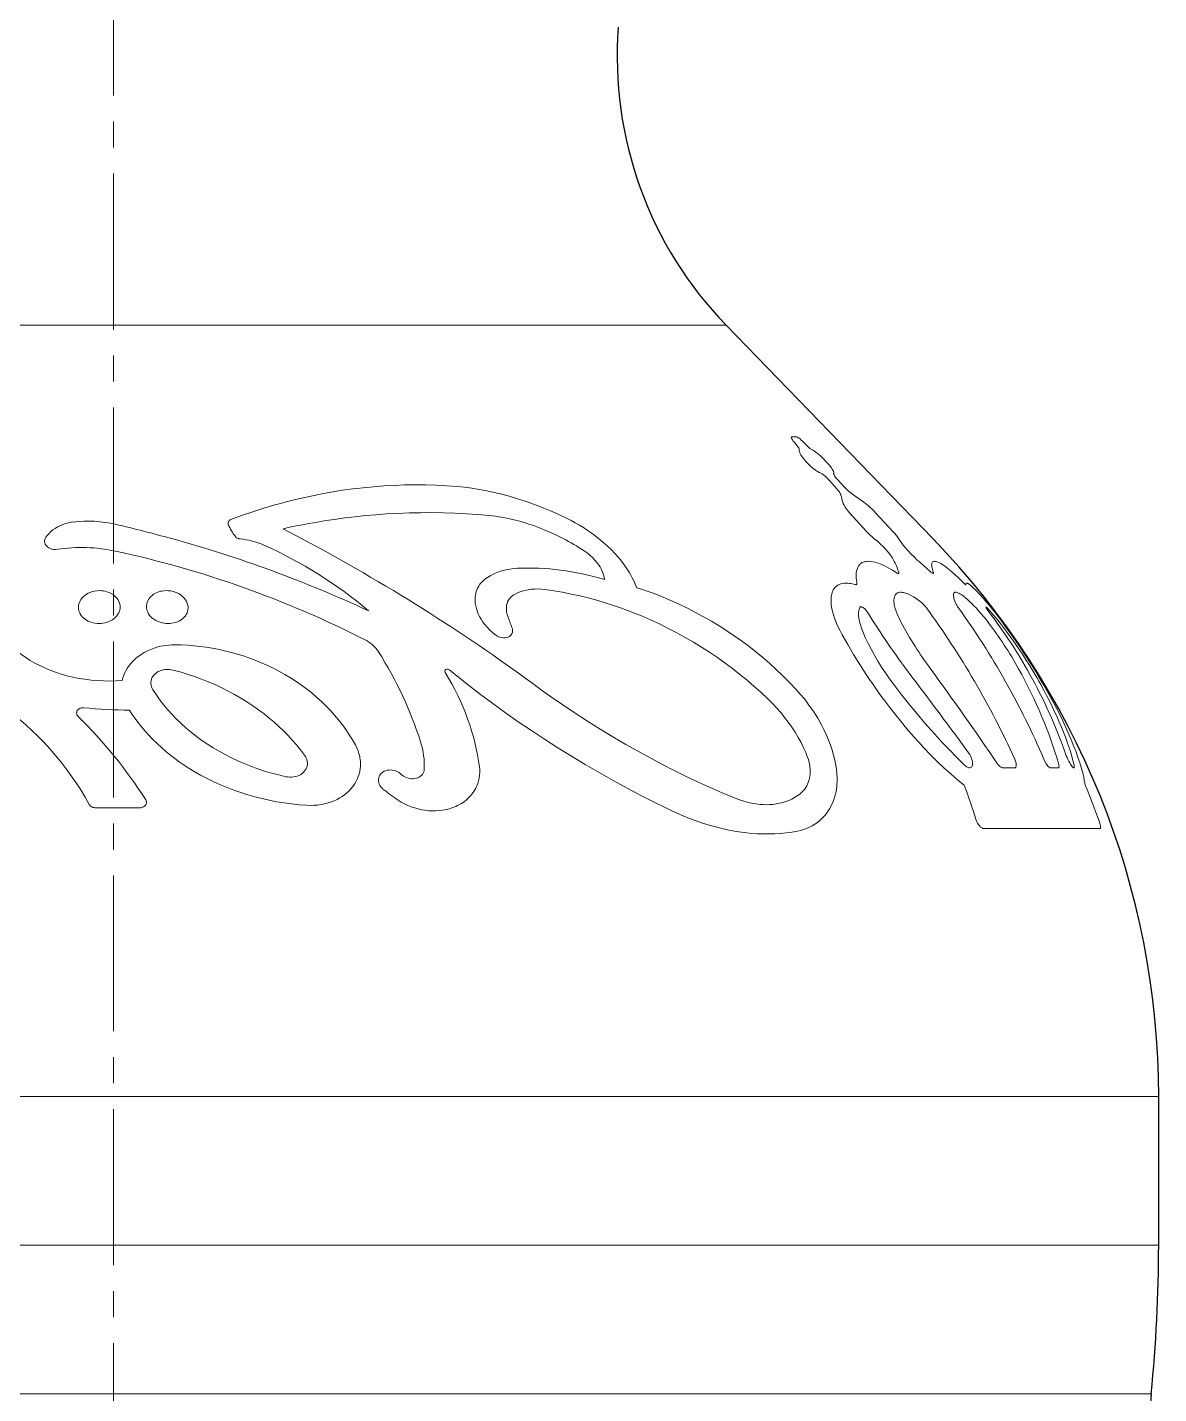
# Model space of a CAD drawing. Extents: x -235 to 974, y -300 to 522.
# Drawn here: x 818.4 to 856.5, y 133.17 to 179.17 of the extents above; entities that cross this region are included whole.
import ezdxf

# ---------------------------------------------------------------- set-up
doc = ezdxf.new("R2010")
doc.units = 0
doc.header["$LTSCALE"] = 7
doc.header["$MEASUREMENT"] = 0
doc.linetypes.add('CENTER2', pattern=[1.125, 0.75, -0.125, 0.125, -0.125])
doc.linetypes.add('DASHED', pattern=[15, 12, -3])
for name, color, linetype, lineweight in [('1', 1, 'CENTER2', 15), ('3', 3, 'CONTINUOUS', 30), ('8', 251, 'CONTINUOUS', 15)]:
    doc.layers.add(name, color=color, linetype=linetype, lineweight=lineweight)

msp = doc.modelspace()

# ---------------------------------------------------------------- linework, layer by layer
at = {"layer": '1'}
msp.add_line((821.3041, 229.3695), (821.3041, 6.1695), dxfattribs=at)
at = {"layer": '3'}
for p, q in [((841.9319, 169.1423), (848.8926, 161.96)), ((856.5041, 138.1695), (856.5041, 143.1695))]:
    msp.add_line(p, q, dxfattribs=at)
for centre, radius, start, end in [((851.2671, 178.1896), 13, 175.67716, 224.10265), ((829.5041, 143.1695), 27, 0, 44.10265), ((806.3791, 138.1695), 50.125, 354.27519, 0), ((906.1291, 128.1695), 50.125, 174.27519, 180)]:
    msp.add_arc(centre, radius, start, end, dxfattribs=at)
at = {"layer": '8', "lineweight": 13}
for p, q in [((839.4067, 169.1423), (800.6763, 169.1423)), ((856.5041, 143.1695), (786.1041, 143.1695)), ((856.5041, 138.1695), (786.1041, 138.1695)), ((856.2541, 133.1695), (786.3541, 133.1695))]:
    msp.add_line(p, q, dxfattribs=at)
at = {"layer": '8', "lineweight": 13, "ltscale": 0.06313}
msp.add_line((841.9319, 169.1423), (839.4067, 169.1423), dxfattribs=at)
at = {"layer": '8', "lineweight": 13, "ltscale": 0.001949}
msp.add_line((844.2272, 165.3808), (844.1493, 165.3808), dxfattribs=at)
at = {"layer": '8', "lineweight": 13, "ltscale": 0.001895}
msp.add_line((844.303, 165.3808), (844.2272, 165.3808), dxfattribs=at)
at = {"layer": '8', "lineweight": 13, "ltscale": 0.007916}
msp.add_line((845.3871, 163.9452), (845.6001, 163.711), dxfattribs=at)
at = {"layer": '8', "lineweight": 13, "ltscale": 0.007961}
msp.add_line((845.9031, 163.711), (845.6874, 163.9452), dxfattribs=at)
at = {"layer": '8', "lineweight": 13, "ltscale": 0.010335}
msp.add_line((846.5737, 163.1825), (846.2329, 163.4165), dxfattribs=at)
at = {"layer": '8', "lineweight": 13, "ltscale": 0.021602}
msp.add_line((846.0948, 162.8291), (846.6722, 162.1863), dxfattribs=at)
at = {"layer": '8', "lineweight": 13, "ltscale": 0.021945}
msp.add_line((847.5659, 162.1863), (846.9681, 162.8291), dxfattribs=at)
at = {"layer": '8', "lineweight": 13, "ltscale": 0.017504}
msp.add_line((827.0201, 162.29), (827.6377, 161.96), dxfattribs=at)
at = {"layer": '8', "linetype": 'DASHED', "lineweight": 13, "ltscale": 0.000364092}
msp.add_line((846.9147, 161.96), (846.9263, 161.9512), dxfattribs=at)
at = {"layer": '8', "linetype": 'DASHED', "lineweight": 13, "ltscale": 0.000260006}
msp.add_line((847.7521, 161.9512), (847.7466, 161.96), dxfattribs=at)
at = {"layer": '8', "lineweight": 13, "ltscale": 0.019658}
msp.add_line((850.1013, 154.7467), (849.6339, 155.3791), dxfattribs=at)
at = {"layer": '8', "lineweight": 13, "ltscale": 0.010105}
msp.add_line((851.2499, 154.2409), (851.6541, 154.2409), dxfattribs=at)
at = {"layer": '8', "lineweight": 13, "ltscale": 0.006664}
msp.add_line((852.8574, 154.2409), (853.1239, 154.2409), dxfattribs=at)
at = {"layer": '8', "lineweight": 13, "ltscale": 0.037442}
msp.add_line((820.6909, 152.8951), (822.1886, 152.8951), dxfattribs=at)
at = {"layer": '8', "lineweight": 13, "ltscale": 0.005391}
msp.add_line((850.6161, 152.1958), (850.8317, 152.1958), dxfattribs=at)
at = {"layer": '8', "lineweight": 13, "ltscale": 0.056184}
msp.add_line((850.8317, 152.1958), (853.0791, 152.1958), dxfattribs=at)
at = {"layer": '8', "lineweight": 13, "ltscale": 0.036443}
msp.add_line((853.0791, 152.1958), (854.5368, 152.1958), dxfattribs=at)
at = {"layer": '8', "lineweight": 13}
for points in [[(844.1493, 165.3808), (844.1389, 165.3784), (844.134, 165.3729), (844.1321, 165.3645), (844.1334, 165.352), (844.1381, 165.337), (844.1499, 165.312), (844.167, 165.2837), (844.1882, 165.253), (844.2125, 165.2212), (844.2672, 165.1577)], [(844.2672, 165.1577), (844.3202, 165.0963), (844.344, 165.0653), (844.3649, 165.0353), (844.3818, 165.0074), (844.3937, 164.9827), (844.399, 164.9667), (844.4007, 164.9532), (844.3984, 164.9432)], [(844.5864, 165.1577), (844.5212, 165.2253), (844.4567, 165.2847), (844.425, 165.311), (844.3932, 165.3351), (844.3643, 165.3547), (844.3376, 165.3699), (844.3181, 165.378), (844.303, 165.3808)], [(844.8398, 164.9432), (844.8201, 164.9537), (844.7975, 164.9679), (844.7605, 164.9947), (844.7229, 165.0253), (844.6528, 165.0891), (844.5864, 165.1577)], [(844.3984, 164.9432), (844.3953, 164.9347), (844.394, 164.9245), (844.3966, 164.8996), (844.4035, 164.8758), (844.4142, 164.8493), (844.4306, 164.8165), (844.4508, 164.7814), (844.4977, 164.7112), (844.5534, 164.6384), (844.6241, 164.5555), (844.7013, 164.4737), (844.7831, 164.3948), (844.8672, 164.3212), (844.9514, 164.2554), (845.0132, 164.2131), (845.0723, 164.1787), (845.0993, 164.1656), (845.1238, 164.1559)], [(845.5567, 164.1559), (845.5603, 164.1625), (845.562, 164.1709), (845.56, 164.1923), (845.5493, 164.2238), (845.5306, 164.2611), (845.5073, 164.2996), (845.4794, 164.3407), (845.4422, 164.3907), (845.401, 164.4419), (845.3109, 164.5449), (845.2126, 164.6468), (845.11, 164.7438), (845.0585, 164.789), (845.0074, 164.8312), (844.9603, 164.8675), (844.9141, 164.9), (844.8748, 164.9247), (844.8398, 164.9432)], [(832.8715, 163.7094), (832.5184, 163.7345), (832.1655, 163.7522), (831.8129, 163.7627), (831.4607, 163.7658), (831.109, 163.7616), (830.7578, 163.75), (830.4071, 163.731), (830.0571, 163.7047), (829.7077, 163.6711), (829.359, 163.6302), (829.0112, 163.5821), (828.693, 163.5317), (828.3755, 163.4753), (828.0588, 163.413), (827.743, 163.3448), (827.4279, 163.2709), (827.1138, 163.1912), (826.9261, 163.1407), (826.7388, 163.0883), (826.5511, 163.0336), (826.3638, 162.977), (825.991, 162.858), (825.6199, 162.7313), (825.2505, 162.597)], [(845.1238, 164.1559), (845.1449, 164.1469), (845.1688, 164.1338), (845.2215, 164.0979), (845.275, 164.0547), (845.3327, 164.0016), (845.3871, 163.9452)], [(845.6874, 163.9452), (845.6334, 164.0077), (845.6093, 164.039), (845.5883, 164.069), (845.5714, 164.0965), (845.5598, 164.1204), (845.5549, 164.1355), (845.5538, 164.1476), (845.5567, 164.1559)], [(836.5773, 162.6344), (836.2984, 162.7656), (836.0176, 162.8898), (835.7352, 163.0066), (835.4513, 163.1158), (835.3075, 163.168), (835.1634, 163.2181), (835.0219, 163.2652), (834.8802, 163.3103), (834.6292, 163.3848), (834.3779, 163.4526), (834.1263, 163.5136), (833.8747, 163.5675), (833.6233, 163.6142), (833.3721, 163.6535), (833.1214, 163.6852), (832.8715, 163.7094)], [(845.6001, 163.711), (845.6685, 163.6317), (845.6996, 163.5921), (845.728, 163.5531), (845.7607, 163.5032), (845.7858, 163.457), (845.7949, 163.4359), (845.8015, 163.4165)], [(845.8629, 163.1825), (845.8699, 163.1593), (845.8799, 163.134), (845.908, 163.0786), (845.9453, 163.0186), (845.9766, 162.9739), (846.0111, 162.9285), (846.0516, 162.8787), (846.0948, 162.8291)], [(819.9424, 162.5156), (819.8826, 162.5074), (819.8234, 162.4967), (819.7385, 162.4769), (819.6557, 162.4524), (819.5753, 162.4233), (819.4975, 162.3895), (819.4153, 162.3473), (819.3374, 162.3001), (819.2642, 162.2482), (819.1963, 162.1921), (819.1341, 162.1321), (819.0781, 162.0686), (819.0286, 162.002)], [(825.2505, 162.597), (825.2333, 162.5895), (825.2174, 162.5803), (825.1986, 162.5656), (825.1832, 162.5486), (825.1717, 162.5299), (825.1636, 162.5077), (825.1605, 162.4843), (825.1624, 162.4604), (825.1691, 162.4371)], [(833.9596, 162.7327), (833.5736, 162.7659), (833.1875, 162.7922), (832.8012, 162.8118), (832.4149, 162.8245), (832.0286, 162.8303), (831.6422, 162.8293), (831.2559, 162.8215), (830.8697, 162.8067), (830.4836, 162.7852), (830.1363, 162.76), (829.7891, 162.7293), (829.442, 162.6931), (829.0952, 162.6515), (828.7486, 162.6045), (828.46, 162.5612), (828.1715, 162.5143), (827.8833, 162.4636), (827.6682, 162.4234), (827.4532, 162.3812), (827.2366, 162.3366), (827.0201, 162.29)], [(836.4426, 161.96), (836.2245, 162.069), (836.0038, 162.1714), (835.7809, 162.2666), (835.5561, 162.3544), (835.4431, 162.3955), (835.3297, 162.4345), (835.1346, 162.4967), (834.9389, 162.5527), (834.7427, 162.6023), (834.5464, 162.6453), (834.3503, 162.6815), (834.1546, 162.7107), (833.9596, 162.7327)], [(819.0051, 161.96), (818.9923, 161.9243), (818.9853, 161.8878), (818.9845, 161.8508), (818.9899, 161.814), (819.0032, 161.7743), (819.0243, 161.7363), (819.053, 161.7009), (819.0891, 161.669), (819.1307, 161.6422), (819.1787, 161.6202), (819.2313, 161.6041), (819.2909, 161.5942), (819.3525, 161.5917), (819.4132, 161.5968)], [(838.9236, 160.3044), (838.8782, 160.4174), (838.8274, 160.5296), (838.7714, 160.641), (838.7104, 160.7514), (838.6675, 160.8237), (838.6225, 160.8954), (838.5745, 160.9681), (838.5244, 161.0402), (838.4195, 161.1811), (838.307, 161.3192), (838.1873, 161.4543), (838.0608, 161.5862), (837.9276, 161.7146), (837.788, 161.8393), (837.6424, 161.96)], [(846.9263, 161.9512), (847.0293, 161.8685), (847.1285, 161.7803), (847.223, 161.6883), (847.312, 161.5934), (847.3946, 161.4964), (847.4697, 161.3984), (847.5038, 161.3494), (847.5352, 161.3007), (847.5744, 161.2326)], [(848.3754, 161.2326), (848.2641, 161.3379), (848.1568, 161.4468), (848.0548, 161.5576), (847.9587, 161.6692), (847.8701, 161.7805), (847.8294, 161.8354), (847.7918, 161.8891), (847.7521, 161.9512)], [(837.8405, 160.5848), (837.8293, 160.6585), (837.8111, 160.7324), (837.7862, 160.8062), (837.7552, 160.8795), (837.7244, 160.9409), (837.6896, 161.0016), (837.651, 161.0616), (837.6195, 161.1059), (837.5861, 161.1497), (837.5135, 161.2353), (837.4334, 161.3179), (837.3463, 161.3971), (837.2526, 161.4723), (837.1526, 161.5429)], [(847.6667, 160.8103), (847.5427, 160.8902), (847.4182, 160.9633), (847.2941, 161.0287), (847.1807, 161.081), (847.1219, 161.105), (847.0637, 161.1264), (847.0118, 161.1435), (846.9608, 161.1582), (846.8822, 161.1763), (846.8066, 161.1877), (846.7348, 161.1919), (846.7004, 161.1913), (846.6673, 161.1888), (846.6078, 161.1787), (846.5799, 161.1711), (846.5534, 161.1617), (846.5202, 161.1467), (846.4894, 161.1287), (846.4613, 161.1078), (846.4423, 161.0909), (846.4248, 161.0725), (846.4078, 161.0518), (846.3924, 161.0296), (846.3666, 160.9825), (846.3464, 160.9308)], [(849.9376, 160.4602), (849.8514, 160.547), (849.7652, 160.631), (849.6509, 160.7382), (849.5379, 160.8387), (849.4272, 160.931), (849.3202, 161.013), (849.2643, 161.0526), (849.2103, 161.0881), (849.1668, 161.1145), (849.1252, 161.1374), (849.0629, 161.1664), (849.0329, 161.1774), (849.0049, 161.1854), (848.9813, 161.19), (848.9594, 161.1919), (848.9323, 161.1899), (848.9092, 161.1826), (848.8904, 161.1698), (848.8774, 161.1543), (848.8677, 161.1348), (848.8613, 161.1116), (848.8586, 161.0919), (848.8577, 161.0704), (848.8594, 161.0348), (848.8647, 160.9956), (848.872, 160.9589), (848.8816, 160.92), (848.8974, 160.8666), (848.9165, 160.8103)], [(834.1446, 158.732), (834.0523, 158.809), (833.9663, 158.8895), (833.8866, 158.9731), (833.8135, 159.0595), (833.7472, 159.1482), (833.6877, 159.2389), (833.6353, 159.3313), (833.5903, 159.4249), (833.5528, 159.5194), (833.5247, 159.6081), (833.5036, 159.6971), (833.4896, 159.7858), (833.4829, 159.874), (833.4838, 159.9614), (833.4872, 160.0046), (833.4925, 160.0474), (833.5043, 160.1109), (833.5207, 160.1731), (833.5417, 160.2339), (833.5675, 160.2931), (833.6032, 160.3588), (833.6453, 160.4216), (833.694, 160.4812), (833.7493, 160.5372), (833.8111, 160.589)], [(833.8111, 160.589), (833.8983, 160.6509), (833.9912, 160.7079), (834.0896, 160.7598), (834.1932, 160.8061), (834.3017, 160.8467), (834.4146, 160.8813), (834.5317, 160.9098), (834.6523, 160.9319), (834.7761, 160.9477), (834.9137, 160.9577)], [(846.3464, 160.9308), (846.3306, 160.8703), (846.3206, 160.8053), (846.3162, 160.7365), (846.3169, 160.6644), (846.32, 160.6148), (846.3252, 160.5642), (846.3412, 160.4602)], [(847.7507, 160.8285), (847.7544, 160.8136), (847.755, 160.8002), (847.7535, 160.7937), (847.7505, 160.7883), (847.742, 160.7828), (847.7296, 160.7819), (847.7103, 160.7868), (847.6888, 160.7969), (847.6667, 160.8103)], [(848.9165, 160.8103), (848.9201, 160.7958), (848.9199, 160.79), (848.9184, 160.7856), (848.9142, 160.7824), (848.9105, 160.7817), (848.9044, 160.7824), (848.8893, 160.7881), (848.8713, 160.7988), (848.8326, 160.8285)], [(821.5281, 159.6579), (821.5257, 159.7016), (821.5188, 159.7452), (821.5076, 159.7882), (821.4875, 159.8406), (821.4608, 159.8915), (821.4275, 159.9404), (821.3878, 159.9869), (821.3418, 160.0303), (821.2899, 160.0701), (821.227, 160.1087), (821.158, 160.1417), (821.084, 160.1684), (821.0237, 160.1844), (820.9614, 160.196), (820.8978, 160.203), (820.8336, 160.2054), (820.7503, 160.2016), (820.6681, 160.1899), (820.5887, 160.1708), (820.5188, 160.1468), (820.4529, 160.1172), (820.3917, 160.0824), (820.3357, 160.043), (820.2857, 159.9994), (820.2418, 159.9524), (820.2071, 159.9064), (820.1783, 159.8585), (820.1556, 159.8093), (820.1389, 159.7592), (820.1283, 159.7087), (820.1238, 159.6579)], [(823.8152, 159.6579), (823.8101, 159.7018), (823.8006, 159.7454), (823.7867, 159.7886), (823.7635, 159.841), (823.7337, 159.892), (823.6974, 159.941), (823.6549, 159.9874), (823.6064, 160.0306), (823.5522, 160.0703), (823.4874, 160.1087), (823.4167, 160.1416), (823.3413, 160.1683), (823.2806, 160.1842), (823.2181, 160.1958), (823.1543, 160.2029), (823.0902, 160.2054), (823.0076, 160.2017), (822.9264, 160.1902), (822.8868, 160.1817), (822.8482, 160.1712), (822.7797, 160.1474), (822.7155, 160.1179), (822.6563, 160.0831), (822.6027, 160.0437), (822.5551, 160.0001), (822.514, 159.9531), (822.4819, 159.9068), (822.4559, 159.8587), (822.436, 159.8093), (822.4223, 159.7592), (822.4148, 159.7086), (822.4133, 159.6579)], [(835.8446, 160.2414), (835.7215, 160.2545), (835.5991, 160.2602), (835.4868, 160.2588), (835.3764, 160.2507), (835.2687, 160.2359), (835.1642, 160.2144), (835.0637, 160.1863), (834.9678, 160.1519), (834.877, 160.1113), (834.7917, 160.065)], [(843.3415, 156.5617), (843.115, 156.7743), (842.8829, 156.9825), (842.6453, 157.186), (842.4022, 157.3848), (842.1538, 157.5787), (841.9002, 157.7676), (841.6415, 157.9513), (841.3778, 158.1296), (841.1092, 158.3025), (840.836, 158.4697), (840.5581, 158.6311), (840.2757, 158.7865), (839.9891, 158.9357), (839.8404, 159.0098), (839.6907, 159.0822), (839.4895, 159.176), (839.2864, 159.2667), (839.0815, 159.3542), (838.849, 159.4489), (838.6143, 159.5393), (838.3777, 159.6254), (838.1392, 159.7071), (837.8588, 159.7968), (837.5761, 159.8803), (837.2913, 159.9573), (837.0048, 160.0278), (836.7166, 160.0916), (836.4271, 160.1485), (836.1363, 160.1985), (835.8446, 160.2414)], [(844.2844, 156.8885), (844.0742, 157.1098), (843.8577, 157.3267), (843.6349, 157.5391), (843.4062, 157.7468), (843.1717, 157.9495), (842.9315, 158.147), (842.6958, 158.3316), (842.455, 158.5112), (842.2092, 158.6856), (841.9585, 158.8548), (841.703, 159.0184), (841.443, 159.1763), (841.1784, 159.3284), (840.9095, 159.4743), (840.6366, 159.6139), (840.3597, 159.7469), (840.0791, 159.873), (839.9364, 159.9339), (839.7929, 159.9929), (839.6506, 160.0493), (839.5075, 160.1039), (839.3141, 160.1742), (839.1195, 160.241), (838.9236, 160.3044)], [(846.2782, 160.4092), (846.1814, 160.434), (846.1333, 160.4433), (846.0861, 160.4503), (846.0409, 160.4549), (845.9967, 160.4572), (845.9278, 160.4557), (845.8625, 160.4478), (845.8014, 160.4334), (845.7448, 160.4125), (845.6933, 160.3854), (845.649, 160.3538), (845.6098, 160.3171), (845.5756, 160.2758), (845.5464, 160.2301), (845.5247, 160.1862), (845.5067, 160.1395), (845.4924, 160.0903), (845.4839, 160.0519), (845.4774, 160.0123), (845.4709, 159.9497), (845.4686, 159.8849), (845.4701, 159.8182), (845.4737, 159.7671), (845.4792, 159.7151), (845.4959, 159.609), (845.5196, 159.5006), (845.5496, 159.3907), (845.5855, 159.2797), (845.6268, 159.1682), (845.6571, 159.0937), (845.6896, 159.0192), (845.7606, 158.8703), (845.8393, 158.7219)], [(846.3412, 160.4602), (846.3428, 160.4458), (846.3416, 160.4324), (846.3381, 160.4222), (846.3318, 160.414), (846.3251, 160.4093), (846.3169, 160.4062), (846.305, 160.4049), (846.2918, 160.4061), (846.2782, 160.4092)], [(848.525, 159.794), (848.4586, 159.8469), (848.3515, 159.9257), (848.2976, 159.9621), (848.2436, 159.9962), (848.1716, 160.0377), (848.0999, 160.0741), (848.0292, 160.1044), (847.9886, 160.119), (847.9489, 160.131), (847.9113, 160.1401), (847.875, 160.1463), (847.8281, 160.1499), (847.7845, 160.148), (847.7446, 160.1402), (847.713, 160.1285), (847.6849, 160.1124), (847.6605, 160.0922), (847.6398, 160.0681), (847.628, 160.0501), (847.6179, 160.0305), (847.6093, 160.0096), (847.6023, 159.9875), (847.5928, 159.9399), (847.5888, 159.8903), (847.5895, 159.8378), (847.5945, 159.7826), (847.6008, 159.7399), (847.6092, 159.696), (847.6318, 159.6058), (847.6613, 159.513), (847.6968, 159.4183), (847.7268, 159.3468), (847.7595, 159.2748), (847.7953, 159.2016), (847.8336, 159.1281)], [(850.7672, 159.1281), (850.6335, 159.2978), (850.4954, 159.4628), (850.3539, 159.6211), (850.2818, 159.6974), (850.2093, 159.771), (850.1486, 159.83), (850.088, 159.8862), (850.0004, 159.9625), (849.9151, 160.0296), (849.8739, 160.059), (849.8339, 160.085), (849.7983, 160.1059), (849.7644, 160.1232), (849.7385, 160.1343), (849.7141, 160.1425), (849.6891, 160.1482), (849.6667, 160.15), (849.6532, 160.1489), (849.641, 160.1461), (849.6269, 160.1395), (849.6151, 160.1297), (849.6059, 160.1169), (849.5991, 160.1011), (849.5947, 160.0826), (849.5927, 160.0616), (849.5929, 160.0382), (849.5995, 159.9855), (849.6084, 159.9453), (849.6203, 159.9025), (849.638, 159.8494), (849.6589, 159.794)], [(850.0074, 160.4092), (850.0072, 160.4065), (850.0066, 160.4056), (850.0051, 160.405), (850.0029, 160.4051), (849.9969, 160.4078), (849.9801, 160.4201), (849.9666, 160.432), (849.9376, 160.4602)], [(851.545, 158.7219), (851.3595, 158.9803), (851.1712, 159.2333), (850.9811, 159.4789), (850.7908, 159.7149), (850.6961, 159.828), (850.6024, 159.937), (850.4715, 160.0834), (850.3458, 160.2157), (850.284, 160.2768), (850.2259, 160.3312), (850.1764, 160.3742), (850.1315, 160.4093), (850.0854, 160.4395), (850.0659, 160.4493), (850.0489, 160.4553), (850.0373, 160.4573), (850.0275, 160.4567), (850.0206, 160.4541), (850.015, 160.4497), (850.0107, 160.4428), (850.008, 160.4336), (850.0074, 160.4092)], [(820.1238, 159.6579), (820.1246, 159.6147), (820.1298, 159.5715), (820.1393, 159.5285), (820.1575, 159.4754), (820.1827, 159.4234), (820.2148, 159.3733), (820.2538, 159.3257), (820.2994, 159.2811), (820.3513, 159.2401), (820.3985, 159.2095), (820.4495, 159.182), (820.5039, 159.158), (820.5612, 159.1379), (820.6231, 159.1213), (820.6873, 159.1092), (820.7528, 159.1019), (820.8189, 159.0994), (820.8832, 159.1017), (820.947, 159.1086), (821.0095, 159.1199), (821.0702, 159.1356), (821.1413, 159.1603), (821.2081, 159.1908), (821.2698, 159.2267), (821.3259, 159.2673), (821.3759, 159.3121), (821.4191, 159.3603), (821.4528, 159.4072), (821.4804, 159.4559), (821.5016, 159.5057), (821.5166, 159.5562), (821.5254, 159.6071), (821.5281, 159.6579)], [(822.4133, 159.6579), (822.4167, 159.6145), (822.4244, 159.5712), (822.4365, 159.5283), (822.458, 159.4749), (822.4863, 159.4229), (822.5215, 159.3728), (822.5632, 159.3253), (822.6113, 159.2807), (822.6655, 159.2399), (822.7313, 159.1999), (822.8033, 159.1657), (822.8413, 159.151), (822.8804, 159.138), (822.9428, 159.1214), (823.0072, 159.1094), (823.0728, 159.102), (823.1389, 159.0994), (823.2026, 159.1016), (823.2658, 159.1083), (823.3275, 159.1195), (823.3873, 159.1351), (823.4569, 159.1597), (823.522, 159.1901), (823.5818, 159.2259), (823.6356, 159.2665), (823.683, 159.3113), (823.7235, 159.3596), (823.7547, 159.4068), (823.7794, 159.4557), (823.7978, 159.5057), (823.8098, 159.5563), (823.8155, 159.6072), (823.8152, 159.6579)], [(834.7917, 160.065), (834.7484, 160.0364), (834.709, 160.0048), (834.6735, 159.9706), (834.6421, 159.9338), (834.6235, 159.9081), (834.6066, 159.8815), (834.5784, 159.8261), (834.5584, 159.772), (834.5444, 159.7161), (834.5363, 159.659), (834.5338, 159.6009), (834.5361, 159.5488), (834.5425, 159.4965), (834.5529, 159.4441), (834.5633, 159.405), (834.5757, 159.3658)], [(846.4353, 159.635), (846.4246, 159.6056), (846.4157, 159.5749), (846.4088, 159.5434), (846.4036, 159.5109), (846.3996, 159.4724), (846.3978, 159.4328), (846.3995, 159.356), (846.4076, 159.2765), (846.4158, 159.2246), (846.4262, 159.172), (846.44, 159.1139), (846.4561, 159.0552), (846.4931, 158.9415), (846.5375, 158.8267)], [(846.6892, 159.4938), (846.6573, 159.5383), (846.6187, 159.5804), (846.5961, 159.6008), (846.572, 159.6195), (846.5492, 159.6344), (846.5257, 159.6467), (846.5104, 159.6529), (846.4953, 159.6572), (846.4807, 159.6593), (846.4674, 159.659), (846.4532, 159.6547), (846.4423, 159.6464), (846.4353, 159.635)], [(850.7114, 159.635), (850.6915, 159.6533), (850.6846, 159.658), (850.682, 159.6592), (850.68, 159.6594), (850.6792, 159.6592), (850.6784, 159.6585), (850.6781, 159.6577), (850.6781, 159.6556), (850.6798, 159.649), (850.6892, 159.6296), (850.715, 159.5876), (850.7467, 159.5415), (850.782, 159.4938)], [(851.382, 158.8267), (851.2134, 159.0495), (851.1287, 159.1572), (851.0438, 159.2618), (850.931, 159.3957), (850.8195, 159.5213), (850.7114, 159.635)], [(834.7236, 158.962), (834.7366, 158.921), (834.7436, 158.8797), (834.7442, 158.8384), (834.738, 158.798), (834.7322, 158.7783), (834.7245, 158.7592), (834.7072, 158.7283), (834.6844, 158.7001), (834.6563, 158.675), (834.6229, 158.6536), (834.5825, 158.6359), (834.5378, 158.6238), (834.4873, 158.6174), (834.4347, 158.6176), (834.3795, 158.6245), (834.3255, 158.6376), (834.2808, 158.6533), (834.2386, 158.6723), (834.1991, 158.6942), (834.171, 158.7124), (834.1446, 158.732)], [(845.8393, 158.7219), (846.0299, 158.387), (846.2296, 158.0514), (846.4384, 157.7157), (846.656, 157.3803), (846.7687, 157.2122), (846.8837, 157.0443), (846.9998, 156.8783), (847.1181, 156.7128), (847.28, 156.492), (847.4459, 156.2722), (847.6156, 156.054), (847.8509, 155.762), (847.971, 155.6175), (848.0929, 155.4741), (848.2578, 155.2848), (848.4256, 155.098), (848.5963, 154.9138), (848.8134, 154.6879), (849.0347, 154.4671), (849.2599, 154.2524), (849.374, 154.1475), (849.4889, 154.0444), (849.6435, 153.9099), (849.7996, 153.779), (849.9571, 153.6522)], [(846.5375, 158.8267), (846.6236, 158.6288), (846.718, 158.4298), (846.8201, 158.2301), (846.9298, 158.0303), (847.0467, 157.8308), (847.1704, 157.632), (847.3009, 157.4346), (847.4379, 157.2388), (847.5813, 157.0453)], [(854.0303, 153.6522), (854.016, 153.7385), (853.9993, 153.8266), (853.9787, 153.9229), (853.9556, 154.0209), (853.9043, 154.2143), (853.8446, 154.4127), (853.785, 154.5924), (853.7199, 154.7749), (853.6495, 154.9596), (853.5935, 155.0994), (853.535, 155.2402), (853.4106, 155.5239), (853.2719, 155.8212), (853.1245, 156.1199), (852.9692, 156.4193), (852.8066, 156.7188), (852.6374, 157.0177), (852.462, 157.3157), (852.3539, 157.4939), (852.2439, 157.6715), (852.018, 158.0248), (851.7849, 158.3751), (851.545, 158.7219)], [(821.5975, 157.1784), (821.388, 157.1659), (821.1778, 157.1611), (820.9675, 157.164), (820.7578, 157.1746), (820.5492, 157.1929), (820.3422, 157.2188), (820.1376, 157.2522), (819.9358, 157.2931), (819.7374, 157.3412), (819.5428, 157.3963), (819.3527, 157.4584), (819.1675, 157.5272), (819.0769, 157.564), (818.9877, 157.6024), (818.8188, 157.6813), (818.6558, 157.7657), (818.4991, 157.8554), (818.3488, 157.9501), (818.2054, 158.0495), (818.0689, 158.1534), (817.9396, 158.2615), (817.8177, 158.3734)], [(823.376, 158.3803), (823.2736, 158.3788), (823.1714, 158.3726), (823.0699, 158.3617), (822.978, 158.3477), (822.8873, 158.3299), (822.7985, 158.3084), (822.6763, 158.2718), (822.5583, 158.2284), (822.4451, 158.1782), (822.3372, 158.1218), (822.235, 158.0595), (822.1863, 158.0263), (822.1391, 157.9917), (822.0936, 157.9559), (822.0499, 157.9189), (822.0078, 157.8808), (821.9675, 157.8415), (821.8979, 157.7665), (821.8348, 157.6884), (821.7782, 157.6078), (821.7284, 157.5249), (821.6854, 157.4403), (821.6493, 157.3542), (821.62, 157.2668), (821.5975, 157.1784)], [(829.4507, 155.0081), (829.3515, 155.1829), (829.245, 155.3551), (829.1314, 155.5245), (829.0107, 155.6909), (828.8831, 155.8543), (828.7487, 156.0144), (828.6075, 156.1709), (828.4598, 156.3239), (828.3056, 156.473), (828.145, 156.6181), (827.9783, 156.7589), (827.8055, 156.8952), (827.6305, 157.0242), (827.45, 157.1487), (827.2641, 157.2683), (827.0729, 157.3829), (826.8767, 157.4923), (826.6756, 157.5963), (826.4699, 157.6947), (826.2597, 157.7872), (826.0453, 157.8737), (825.8269, 157.9541), (825.7108, 157.9936), (825.5937, 158.0314), (825.4763, 158.0672), (825.358, 158.1012), (825.1784, 158.1489), (824.9971, 158.1923), (824.8141, 158.2314), (824.6296, 158.266), (824.4232, 158.2993), (824.2154, 158.327), (824.0065, 158.349), (823.7968, 158.3652), (823.5865, 158.3757), (823.376, 158.3803)], [(823.2966, 157.5322), (823.2454, 157.5429), (823.193, 157.55), (823.1401, 157.5531), (823.0875, 157.5524), (823.0351, 157.5477), (822.9837, 157.5394), (822.9481, 157.5311), (822.9134, 157.521), (822.8797, 157.5092), (822.8473, 157.4957), (822.7905, 157.4663), (822.7389, 157.4319), (822.6933, 157.3934), (822.6542, 157.3515), (822.6233, 157.3092), (822.5986, 157.2649), (822.5798, 157.2189), (822.5672, 157.1716), (822.5608, 157.1235), (822.5606, 157.0751), (822.5666, 157.0268), (822.5788, 156.979), (822.5972, 156.9323), (822.6216, 156.887)], [(827.7396, 154.6661), (827.605, 154.8421), (827.4636, 155.0148), (827.3252, 155.1734), (827.181, 155.3288), (827.0311, 155.4809), (826.8755, 155.6295), (826.7145, 155.7746), (826.5481, 155.9158), (826.3764, 156.0531), (826.189, 156.194), (825.9959, 156.3302), (825.7972, 156.4617), (825.5931, 156.588), (825.3836, 156.7092), (825.1691, 156.8248), (824.9498, 156.9349), (824.7257, 157.0392), (824.4972, 157.1374), (824.2645, 157.2294), (824.0279, 157.3151), (823.7875, 157.3942), (823.5436, 157.4666), (823.2966, 157.5322)], [(832.4758, 157.4465), (832.4667, 157.4662), (832.4629, 157.4868), (832.4652, 157.5069), (832.4738, 157.5256), (832.4891, 157.5414), (832.4996, 157.548), (832.5118, 157.5531), (832.5259, 157.5567), (832.5407, 157.5581), (832.5561, 157.5575), (832.5713, 157.555), (832.5877, 157.5501), (832.603, 157.5433), (832.6254, 157.5287)], [(832.6254, 157.5287), (832.9379, 157.2767), (833.2554, 157.0266), (833.665, 156.7124), (834.0822, 156.4019), (834.5066, 156.0952), (834.9379, 155.7927), (835.3761, 155.4946), (835.8207, 155.2012), (836.2714, 154.9127), (836.7281, 154.6295), (837.1903, 154.3517), (837.6578, 154.0797), (838.1303, 153.8138), (838.6074, 153.5542), (839.0887, 153.3012), (839.3312, 153.1772), (839.5746, 153.0549), (839.8184, 152.9347), (840.063, 152.8164)], [(822.6216, 156.887), (822.7129, 156.7442), (822.81, 156.6029), (822.9129, 156.4632), (823.0214, 156.3254), (823.1354, 156.1896), (823.277, 156.0321), (823.4262, 155.8778), (823.5829, 155.727), (823.7469, 155.5799), (823.9181, 155.4367), (824.0964, 155.2976), (824.2816, 155.1629), (824.4683, 155.0364), (824.661, 154.9144), (824.8597, 154.7973), (825.064, 154.6853), (825.2738, 154.5786), (825.4886, 154.4774), (825.7083, 154.3819), (825.9325, 154.2925), (826.161, 154.2092), (826.3933, 154.1322), (826.6291, 154.0618), (826.8682, 153.998), (827.1101, 153.9411)], [(835.4219, 157.0771), (835.7212, 156.8587), (836.0244, 156.6427), (836.4322, 156.3602), (836.8464, 156.0823), (837.2669, 155.8093), (837.6933, 155.5416), (838.1254, 155.2794), (838.5629, 155.0231), (838.7835, 154.8972), (839.0054, 154.7729), (839.3966, 154.5594), (839.7911, 154.3511), (840.1888, 154.1483), (840.5894, 153.9512), (840.9927, 153.7602), (841.3983, 153.5754), (841.806, 153.3971), (842.2156, 153.2256)], [(845.6303, 154.3284), (845.596, 154.4985), (845.5541, 154.6682), (845.505, 154.8372), (845.4488, 155.0054), (845.3857, 155.1727), (845.3159, 155.3387), (845.2396, 155.5032), (845.1569, 155.6662), (845.0898, 155.7891), (845.0192, 155.9109), (844.945, 156.0315), (844.8872, 156.1211), (844.8275, 156.2099), (844.7025, 156.3851), (844.5702, 156.5568), (844.4308, 156.7247), (844.2844, 156.8885)], [(847.5813, 157.0453), (847.8564, 156.69), (848.1382, 156.3375), (848.4266, 155.9886), (848.5732, 155.8158), (848.7214, 155.6442), (848.9618, 155.3726), (849.206, 155.105), (849.4539, 154.8421), (849.7053, 154.5845), (849.96, 154.3331)], [(844.6292, 154.7296), (844.5475, 154.9094), (844.4584, 155.0872), (844.3618, 155.2629), (844.258, 155.4361), (844.1471, 155.6069), (844.0293, 155.7747), (843.9047, 155.9394), (843.7735, 156.1008), (843.6358, 156.2584), (843.4917, 156.4121), (843.3415, 156.5617)], [(820.1095, 155.9729), (820.0888, 155.9974), (820.0736, 156.0242), (820.0642, 156.0526), (820.0608, 156.0814), (820.0633, 156.1097), (820.0716, 156.1377), (820.0853, 156.1645), (820.1042, 156.1892), (820.1272, 156.2104), (820.1548, 156.229), (820.1862, 156.2439), (820.2239, 156.2553), (820.2639, 156.261), (820.3042, 156.2605)], [(821.8471, 156.1755), (821.9351, 156.0395), (822.0282, 155.905), (822.1262, 155.772), (822.2427, 155.6238), (822.3655, 155.4779), (822.4945, 155.3344), (822.6297, 155.1935), (822.7708, 155.0553), (822.9179, 154.92), (823.0707, 154.7879), (823.2293, 154.659), (823.3224, 154.5869), (823.4173, 154.516), (823.5139, 154.4462), (823.6123, 154.3777), (823.7124, 154.3105), (823.8141, 154.2446), (824.0225, 154.1167), (824.2371, 153.9943), (824.4578, 153.8778), (824.6842, 153.7673), (824.9033, 153.6684), (825.1271, 153.5754), (825.3552, 153.4883), (825.5874, 153.4072), (825.8234, 153.3325), (826.0629, 153.2642), (826.3054, 153.2025), (826.5507, 153.1476), (826.7984, 153.0995), (827.0481, 153.0585), (827.2993, 153.0247), (827.5518, 152.9982), (827.8051, 152.979)], [(827.1101, 153.9411), (827.1631, 153.9315), (827.2323, 153.9248), (827.3018, 153.9245), (827.3705, 153.9309), (827.4376, 153.9439), (827.4936, 153.9603), (827.5467, 153.9814), (827.5965, 154.0068), (827.6422, 154.036), (827.6833, 154.0685), (827.7254, 154.1103), (827.7609, 154.1557), (827.7895, 154.204), (827.8111, 154.2545), (827.8257, 154.3065), (827.8333, 154.3595), (827.8339, 154.4128), (827.8278, 154.4658), (827.8151, 154.5181), (827.7961, 154.5691), (827.7708, 154.6186), (827.7396, 154.6661)], [(827.8051, 152.979), (827.9288, 152.975), (828.0523, 152.9778), (828.1748, 152.9876), (828.2956, 153.0043), (828.4141, 153.0278), (828.5296, 153.058), (828.6414, 153.0947), (828.7388, 153.1332), (828.8324, 153.1766), (828.9218, 153.2246), (829.0066, 153.277), (829.0867, 153.3335), (829.1616, 153.3938), (829.2313, 153.4577), (829.3013, 153.5311), (829.3645, 153.6081), (829.421, 153.6882), (829.4705, 153.7709), (829.513, 153.856), (829.5485, 153.9429), (829.5769, 154.0314), (829.5983, 154.1211), (829.6128, 154.2116), (829.6191, 154.2793), (829.6216, 154.3471), (829.6204, 154.415), (829.6172, 154.4657), (829.6119, 154.5162), (829.6045, 154.5669), (829.5951, 154.6174), (829.5705, 154.7174), (829.5381, 154.816), (829.4981, 154.913), (829.4507, 155.0081)], [(844.4903, 153.4227), (844.5387, 153.471), (844.5823, 153.5227), (844.6209, 153.5777), (844.6548, 153.6353), (844.6809, 153.6886), (844.7033, 153.7435), (844.7221, 153.7998), (844.7339, 153.8429), (844.7438, 153.8865), (844.7554, 153.9548), (844.7626, 154.024), (844.7656, 154.094), (844.7653, 154.1467), (844.7628, 154.1997), (844.7581, 154.2531), (844.7514, 154.3066), (844.7319, 154.4133), (844.7049, 154.5196), (844.6705, 154.6251), (844.6292, 154.7296)], [(850.1104, 154.2431), (850.1388, 154.241), (850.1651, 154.2455), (850.1876, 154.2564), (850.2058, 154.2729), (850.2198, 154.2942), (850.2296, 154.3189), (850.2345, 154.3391), (850.2373, 154.3602), (850.2381, 154.4014), (850.2338, 154.4444), (850.225, 154.4883), (850.2159, 154.5216), (850.2047, 154.5549), (850.1769, 154.6208), (850.1423, 154.6851), (850.1013, 154.7467)], [(853.3528, 154.7467), (853.3714, 154.6959), (853.3922, 154.644), (853.4182, 154.5848), (853.4464, 154.5255), (853.4765, 154.467), (853.5075, 154.4111), (853.5334, 154.3679), (853.5599, 154.3277), (853.5797, 154.3003), (853.5994, 154.2762), (853.6183, 154.2569), (853.6355, 154.2446), (853.6431, 154.2417), (853.6497, 154.2414), (853.6549, 154.2436), (853.6587, 154.2484), (853.6612, 154.2554), (853.6627, 154.2749), (853.66, 154.3019), (853.6538, 154.3331)], [(830.9954, 154.0195), (830.95, 154.0585), (830.8984, 154.0929), (830.8497, 154.1181), (830.7974, 154.1388), (830.7426, 154.1541), (830.686, 154.1637), (830.6283, 154.1672), (830.5711, 154.1644), (830.5187, 154.1558), (830.4683, 154.1416), (830.4212, 154.1221), (830.3746, 154.0957), (830.3337, 154.0644), (830.2991, 154.0291), (830.2711, 153.9907), (830.2496, 153.9498), (830.2349, 153.9079), (830.2263, 153.8649), (830.2239, 153.8211), (830.2274, 153.7772), (830.2369, 153.7335), (830.2532, 153.6881), (830.2758, 153.644), (830.3045, 153.6019), (830.3389, 153.5623), (830.379, 153.5257)], [(830.8958, 153.147), (830.9969, 153.0846), (831.1029, 153.0271), (831.2136, 152.9748), (831.3284, 152.9282), (831.4469, 152.8878), (831.5683, 152.8539), (831.6923, 152.8269), (831.805, 152.8088), (831.9188, 152.7966), (832.0329, 152.7905), (832.1467, 152.7908), (832.2687, 152.798), (832.3889, 152.8127), (832.5067, 152.8347), (832.6212, 152.8639), (832.732, 152.9001), (832.8382, 152.943), (832.8894, 152.967), (832.9393, 152.9925), (833.0274, 153.0434), (833.1104, 153.0993), (833.1879, 153.1597), (833.2597, 153.2244), (833.3255, 153.293), (833.3852, 153.3649), (833.4386, 153.4399), (833.4741, 153.4973), (833.5061, 153.556), (833.5346, 153.6157), (833.5536, 153.6611), (833.5707, 153.707), (833.599, 153.8), (833.6194, 153.894), (833.6323, 153.9888), (833.6378, 154.0838), (833.636, 154.1789), (833.6272, 154.2738)], [(831.7686, 154.1901), (831.7631, 154.1457), (831.751, 154.1021), (831.7322, 154.0599), (831.7066, 154.0199), (831.6743, 153.983), (831.6399, 153.9532), (831.6011, 153.9273), (831.558, 153.9057), (831.511, 153.8887), (831.4558, 153.876), (831.3975, 153.8698), (831.3381, 153.8701), (831.2797, 153.8768), (831.2227, 153.8898), (831.168, 153.9085), (831.1165, 153.9322), (831.069, 153.9602), (831.0303, 153.9885), (830.9954, 154.0195)], [(844.3364, 152.1096), (844.4426, 152.1344), (844.5459, 152.1651), (844.6457, 152.2014), (844.7417, 152.2432), (844.8335, 152.2902), (844.9208, 152.3422), (845.0108, 152.4043), (845.0952, 152.4717), (845.1738, 152.5441), (845.2464, 152.6209), (845.3132, 152.702), (845.374, 152.7868), (845.4289, 152.875), (845.478, 152.9663), (845.5256, 153.0707), (845.5662, 153.178), (845.6, 153.2876), (845.6272, 153.3993), (845.6479, 153.5127), (845.6625, 153.6274), (845.6683, 153.6964), (845.672, 153.7658), (845.6736, 153.8359), (845.6732, 153.9062), (845.6664, 154.0467), (845.652, 154.1875), (845.6303, 154.3284)], [(851.0667, 154.3877), (851.0993, 154.3439), (851.1357, 154.304), (851.1551, 154.2863), (851.1751, 154.2707), (851.1939, 154.2586), (851.2131, 154.2491), (851.232, 154.243), (851.2499, 154.2409)], [(851.6541, 154.2409), (851.6673, 154.2425), (851.6827, 154.2499), (851.6946, 154.2626), (851.7029, 154.2796), (851.7072, 154.2959), (851.7095, 154.314), (851.7088, 154.3539), (851.7023, 154.3967), (851.6943, 154.4296), (851.6842, 154.4624), (851.6586, 154.5271)], [(852.6383, 154.5271), (852.663, 154.4735), (852.703, 154.3999), (852.7252, 154.3647), (852.7487, 154.3313), (852.7735, 154.3004), (852.799, 154.2737), (852.816, 154.2592), (852.8329, 154.2482), (852.8458, 154.2428), (852.8574, 154.2409)], [(853.1239, 154.2409), (853.1308, 154.242), (853.1366, 154.2453), (853.1413, 154.2506), (853.1448, 154.2577), (853.1482, 154.2736), (853.1488, 154.2929), (853.1459, 154.3224), (853.1397, 154.3544), (853.1309, 154.3877)], [(842.2156, 153.2256), (842.3552, 153.172), (842.4972, 153.1248), (842.6408, 153.0845), (842.7858, 153.0514), (842.8599, 153.0375), (842.9341, 153.0256), (843.0057, 153.0163), (843.0772, 153.0088), (843.1861, 153.0015), (843.2943, 152.999), (843.4015, 153.0016), (843.5073, 153.0093), (843.6226, 153.0238), (843.7352, 153.0446), (843.8447, 153.0717), (843.9506, 153.1051), (844.0524, 153.1444), (844.15, 153.1895), (844.2428, 153.2402), (844.3305, 153.2962), (844.4131, 153.3572), (844.4903, 153.4227)], [(820.4852, 153.0046), (820.5011, 152.9804), (820.5213, 152.9582), (820.5458, 152.9385), (820.5744, 152.9217), (820.6059, 152.9087), (820.6475, 152.8986), (820.6909, 152.8951)], [(822.1886, 152.8951), (822.217, 152.8966), (822.245, 152.901), (822.2805, 152.9112), (822.3133, 152.926), (822.3422, 152.9448), (822.3666, 152.9667), (822.3791, 152.9814), (822.3898, 152.997), (822.3985, 153.0133), (822.4053, 153.0301), (822.41, 153.0473), (822.4126, 153.0646), (822.4119, 153.0993), (822.4033, 153.1336), (822.3873, 153.1659)], [(840.063, 152.8164), (840.2749, 152.7181), (840.4897, 152.625), (840.7072, 152.5374), (840.9271, 152.4555), (841.1451, 152.3809), (841.3648, 152.3124), (841.5859, 152.2502), (841.8081, 152.1947), (842.0428, 152.1437), (842.1605, 152.1211), (842.2781, 152.1006), (842.4547, 152.0735), (842.6312, 152.0513), (842.8073, 152.0338), (842.9828, 152.0213), (843.1825, 152.0131), (843.3806, 152.0118), (843.577, 152.0172), (843.7712, 152.0297), (843.9628, 152.0492), (844.1513, 152.0758), (844.3364, 152.1096)], [(850.3578, 152.478), (850.3772, 152.4262), (850.4019, 152.3757), (850.4316, 152.3275), (850.4663, 152.2833), (850.4864, 152.2622), (850.5078, 152.243), (850.5284, 152.2275), (850.5499, 152.2144), (850.5681, 152.2059), (850.5866, 152.1998), (850.6015, 152.1968), (850.6161, 152.1958)], [(854.5368, 152.1958), (854.5424, 152.1977), (854.5452, 152.2011), (854.5489, 152.2124), (854.5499, 152.2321), (854.5479, 152.257), (854.5434, 152.2854), (854.5352, 152.3241), (854.5247, 152.3644), (854.5074, 152.4215), (854.488, 152.478)]]:
    msp.add_lwpolyline(points, dxfattribs=at)
for centre, radius, start, end in [((839.161, 161.5488), 6.8981, 13.69941, 15.70953), ((847.4677, 165.1242), 2.1079, 222.0897, 234.13017), ((844.9933, 161.0318), 2.6697, 42.30653, 53.68993), ((820.4336, 158.3627), 4.1818, 76.98649, 96.74645), ((810.5527, 115.9267), 47.7529, 74.57718, 76.90084), ((826.7273, 163.0685), 1.6813, 202.0578, 218.43255), ((834.068, 157.4963), 5.7183, 51.31416, 63.9709), ((819.2571, 161.8465), 0.2764, 145.7592, 155.74763), ((811.8877, 120.6962), 42.8, 65.12921, 74.60191), ((825.5706, 162.1558), 0.2083, 219.5481, 249.98273), ((825.3686, 159.5084), 2.4442, 65.89096, 85.3191), ((832.8562, 155.0416), 7.7927, 56.54097, 62.59838), ((848.0765, 163.4469), 1.887, 221.91284, 231.99842), ((846.3848, 161.0522), 1.6371, 33.68746, 43.83805), ((820.2256, 156.1678), 5.4893, 77.93785, 98.51053), ((814.034, 127.5587), 34.7606, 63.0751, 77.81194), ((820.338, 148.227), 14.7956, 49.79671, 65.95457), ((845.2665, 159.9823), 2.6246, 18.81147, 28.44662), ((862.3659, 176.5979), 20.7804, 227.6815, 229.36385), ((847.945, 159.1059), 0.9, 36.11223, 49.87617), ((825.7825, 142.8327), 28.3957, 24.31993, 36.28298), ((850.3998, 160.1281), 0.8131, 204.27282, 217.19055), ((828.2643, 144.1294), 26.4989, 23.10235, 35.81691), ((845.3256, 163.0753), 11.3719, 199.03793, 201.20485), ((870.3624, 174.157), 27.8465, 211.77423, 217.03217), ((836.737, 148.7495), 17.6828, 29.23822, 37.41556), ((859.589, 165.4834), 13.3637, 208.39709, 216.27934), ((840.8266, 151.4817), 12.5408, 29.07476, 37.5675), ((838.0715, 148.9744), 16.5598, 29.16928, 36.50833), ((829.2672, 157.5195), 1.1488, 33.32317, 63.82705), ((819.1175, 151.0997), 13.1568, 17.75199, 32.40147), ((639.1825, -0.4479), 261.8622, 36.517798, 37.066197), ((753.53, 87.9205), 118.0307, 34.2728, 36.167313), ((837.664, 149.2693), 16.6184, 19.24553, 29.2354), ((809.0709, 144.6829), 15.7893, 32.49873, 45.64517), ((822.3633, 179.5884), 23.4186, 264.95569, 268.73689), ((829.1758, 154.3154), 2.596, 357.23362, 17.84609), ((850.1952, 154.5499), 0.3191, 222.6791, 254.5522), ((834.3245, 158.369), 6.247, 230.83211, 236.71134)]:
    msp.add_arc(centre, radius, start, end, dxfattribs=at)
at = {"layer": '8', "linetype": 'DASHED', "lineweight": 13}
msp.add_arc((825.5885, 162.194), 0.2505, 249.12082, 265.3098, dxfattribs=at)
at = {"layer": '8', "lineweight": 13}
for centre, major_axis, ratio, start_param, end_param in [((797.2534, 144.7142), (50.8054, -10.0964), 0.5127066, 0.8281974, 1.0351049), ((837.6076, 151.6973), (6.8714, -7.6277), 0.7662149, 2.2497917, 2.5788739), ((822.4071, 154.126), (11.1756, -1.9612), 0.7783651, 0.2383385, 0.6033227), ((841.3425, 156.4654), (10.6814, -9.699), 0.6212845, 0.7930118, 1.0653647), ((849.2707, 158.0141), (4.1374, -5.548), 0.3197657, 0.635167, 1.1660123), ((811.5424, 149.428), (9.7175, -2.7357), 0.8888113, 0.7125651, 1.1906125), ((828.4063, 143.1695), (0, 27), 0.8661213, 5.0643704, 5.1111203), ((829.4159, 143.1695), (0, 27), 0.9892446, 5.0643704, 5.1111203)]:
    msp.add_ellipse(centre, major_axis=major_axis, ratio=ratio, start_param=start_param, end_param=end_param, dxfattribs=at)

doc.saveas('drawing.dxf')
